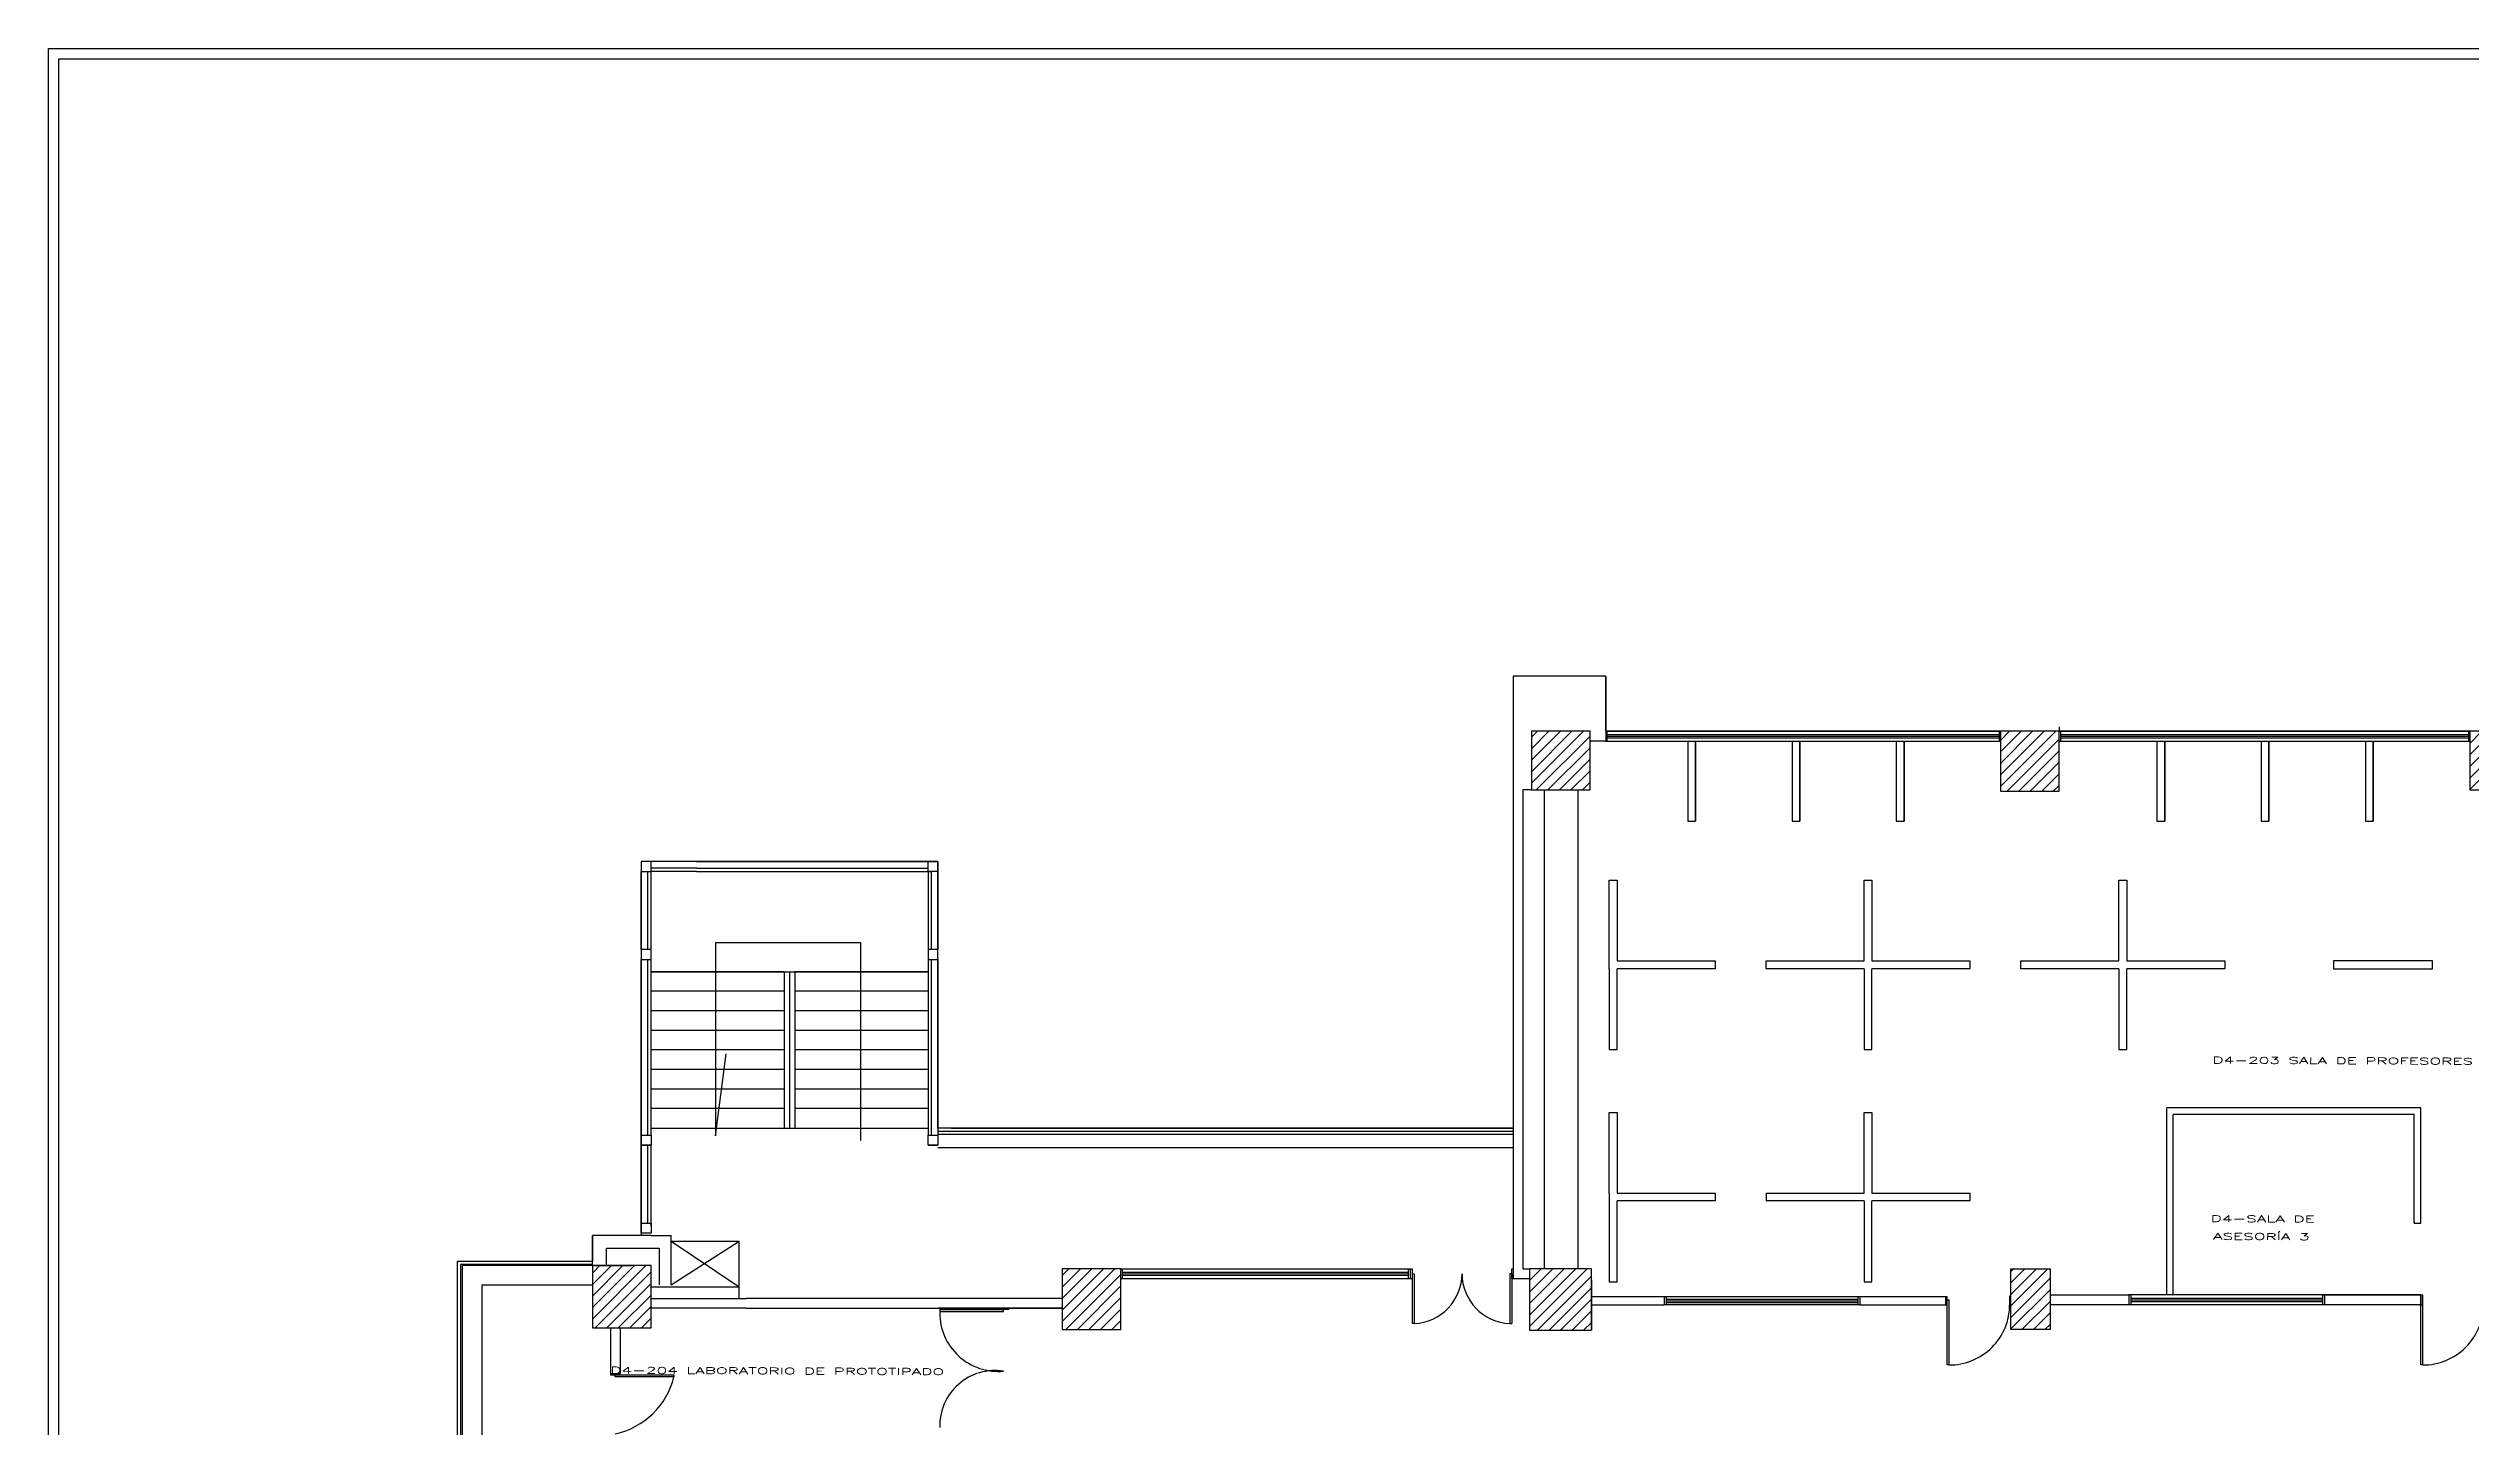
# Model space of a CAD drawing. Header units: metres. Extents: x 6495 to 6855, y 1254 to 1306.
# Drawn here: x 6581.8 to 6618.98, y 1284.35 to 1305.52 of the extents above; entities that cross this region are included whole.
import ezdxf

# ---------------------------------------------------------------- set-up
doc = ezdxf.new("R2010")
doc.units = ezdxf.units.M
doc.linetypes.add('HIDDEN2', pattern=[0.1875, 0.125, -0.0625])
doc.layers.add('0-Grises', color=252, linetype='Continuous')
doc.layers.add('0.Texto_Oficinas', color=7, linetype='Continuous', lineweight=20)
doc.styles.add('ROMANS', font='romans.shx')
pattern_1 = [(45, (6358.58058, 1036.41999), (-0.088388348, 0.088388348), [])]

msp = doc.modelspace()

# ---------------------------------------------------------------- hatches: boundary and pattern name
at = {"layer": '0-Grises'}
h = msp.add_hatch(dxfattribs=at)
h.set_pattern_fill('ANSI31', color=8, style=0)
h.set_pattern_definition(pattern_1)
h.paths.add_polyline_path([(6605.456, 1295.038), (6604.556, 1295.038), (6604.556, 1294.138), (6605.456, 1294.138)])
h = msp.add_hatch(dxfattribs=at)
h.set_pattern_fill('ANSI31', color=8, style=0)
h.set_pattern_definition(pattern_1)
h.paths.add_polyline_path([(6612.656, 1295.038), (6611.756, 1295.038), (6611.756, 1294.888), (6611.756, 1294.118), (6612.656, 1294.118)])
h = msp.add_hatch(dxfattribs=at)
h.set_pattern_fill('ANSI31', color=8, style=0)
h.set_pattern_definition(pattern_1)
h.paths.add_polyline_path([(6619.856, 1295.038), (6618.956, 1295.038), (6618.956, 1294.888), (6618.956, 1294.138), (6619.856, 1294.138)])
h = msp.add_hatch(dxfattribs=at)
h.set_pattern_fill('ANSI31', color=8, style=0)
h.set_pattern_definition(pattern_1)
h.paths.add_polyline_path([(6591.046, 1286.838), (6590.146, 1286.838), (6590.146, 1285.883), (6591.046, 1285.883)])
h = msp.add_hatch(dxfattribs=at)
h.set_pattern_fill('ANSI31', color=8, style=0)
h.set_pattern_definition(pattern_1)
h.paths.add_polyline_path([(6598.256, 1286.788), (6597.356, 1286.788), (6597.356, 1286.638), (6597.356, 1285.858), (6598.256, 1285.858)])
h = msp.add_hatch(dxfattribs=at)
h.set_pattern_fill('ANSI31', color=8, style=0)
h.set_pattern_definition(pattern_1)
h.paths.add_polyline_path([(6605.476, 1286.617), (6605.476, 1286.788), (6604.526, 1286.788), (6604.526, 1285.848), (6605.476, 1285.848)])
h = msp.add_hatch(dxfattribs=at)
h.set_pattern_fill('ANSI31', color=8, style=0)
h.set_pattern_definition(pattern_1)
h.paths.add_polyline_path([(6612.516, 1286.788), (6611.916, 1286.788), (6611.916, 1285.858), (6612.516, 1285.858)])

# ---------------------------------------------------------------- linework, layer by layer
for p, q in [((6605.696, 1295.886), (6604.276, 1295.886)), ((6604.276, 1295.886), (6604.276, 1286.789)), ((6605.696, 1295.878), (6605.696, 1294.888)), ((6605.456, 1295.038), (6604.556, 1295.038)), ((6604.556, 1295.038), (6604.556, 1294.138)), ((6605.456, 1294.138), (6605.456, 1295.038)), ((6605.696, 1294.888), (6605.456, 1294.888)), ((6611.756, 1295.038), (6605.696, 1295.038)), ((6605.696, 1295.038), (6611.756, 1295.038)), ((6605.696, 1294.888), (6611.756, 1294.888)), ((6605.696, 1294.888), (6611.756, 1294.888)), ((6605.716, 1295.038), (6605.716, 1294.888)), ((6605.716, 1294.988), (6611.736, 1294.988)), ((6605.716, 1294.963), (6611.736, 1294.963)), ((6605.716, 1294.938), (6611.736, 1294.938)), ((6606.956, 1294.888), (6606.956, 1293.658)), ((6607.076, 1294.888), (6607.076, 1293.658)), ((6607.076, 1294.888), (6607.076, 1293.658)), ((6607.076, 1294.888), (6607.076, 1293.658)), ((6607.076, 1294.888), (6607.076, 1293.658)), ((6607.076, 1293.658), (6607.076, 1294.888)), ((6608.556, 1294.888), (6608.556, 1293.658)), ((6608.676, 1294.888), (6608.676, 1293.658)), ((6608.676, 1294.888), (6608.676, 1293.658)), ((6608.676, 1294.888), (6608.676, 1293.658)), ((6608.676, 1293.658), (6608.676, 1294.888)), ((6610.156, 1294.888), (6610.156, 1293.658)), ((6610.276, 1294.888), (6610.276, 1293.658)), ((6610.276, 1294.888), (6610.276, 1293.658)), ((6610.276, 1293.658), (6610.276, 1294.888)), ((6611.736, 1295.038), (6611.736, 1294.888)), ((6611.756, 1295.038), (6611.756, 1294.118)), ((6612.656, 1295.038), (6611.756, 1295.038)), ((6612.656, 1295.108), (6612.656, 1295.038)), ((6612.656, 1294.118), (6612.656, 1295.038)), ((6612.656, 1295.038), (6618.956, 1295.038)), ((6618.956, 1295.038), (6612.656, 1295.038)), ((6612.656, 1294.888), (6618.956, 1294.888)), ((6612.656, 1294.888), (6618.956, 1294.888)), ((6612.676, 1295.038), (6612.676, 1294.888)), ((6612.676, 1294.988), (6618.936, 1294.988)), ((6612.676, 1294.963), (6618.936, 1294.963)), ((6612.676, 1294.938), (6618.936, 1294.938)), ((6614.156, 1294.888), (6614.156, 1293.658)), ((6614.276, 1294.888), (6614.276, 1293.658)), ((6614.276, 1294.888), (6614.276, 1293.658)), ((6614.276, 1294.888), (6614.276, 1293.658)), ((6614.276, 1294.888), (6614.276, 1293.658)), ((6614.276, 1293.658), (6614.276, 1294.888)), ((6615.756, 1294.888), (6615.756, 1293.658)), ((6615.876, 1294.888), (6615.876, 1293.658)), ((6615.876, 1294.888), (6615.876, 1293.658)), ((6615.876, 1294.888), (6615.876, 1293.658)), ((6615.876, 1293.658), (6615.876, 1294.888)), ((6617.356, 1294.888), (6617.356, 1293.658)), ((6617.476, 1294.888), (6617.476, 1293.658)), ((6617.476, 1294.888), (6617.476, 1293.658)), ((6617.476, 1293.658), (6617.476, 1294.888)), ((6618.936, 1295.038), (6618.936, 1294.888)), ((6619.856, 1295.038), (6618.956, 1295.038)), ((6618.956, 1295.038), (6618.956, 1294.138)), ((6618.956, 1294.888), (6618.956, 1295.038)), ((6604.426, 1294.138), (6604.426, 1286.789)), ((6604.556, 1294.138), (6604.426, 1294.138)), ((6604.556, 1294.138), (6605.456, 1294.138)), ((6604.756, 1286.788), (6604.756, 1294.138)), ((6605.276, 1286.788), (6605.276, 1294.138)), ((6618.956, 1294.138), (6619.856, 1294.138)), ((6611.756, 1294.118), (6612.656, 1294.118)), ((6606.956, 1293.658), (6607.076, 1293.658)), ((6608.556, 1293.658), (6608.676, 1293.658)), ((6610.156, 1293.658), (6610.276, 1293.658)), ((6614.156, 1293.658), (6614.276, 1293.658)), ((6615.756, 1293.658), (6615.876, 1293.658)), ((6617.356, 1293.658), (6617.476, 1293.658)), ((6590.896, 1293.038), (6590.896, 1292.888)), ((6591.046, 1293.038), (6590.896, 1293.038)), ((6591.745, 1293.038), (6591.046, 1293.038)), ((6591.046, 1292.888), (6591.046, 1293.038)), ((6591.745, 1293.038), (6595.346, 1293.038)), ((6595.296, 1292.888), (6595.296, 1293.038)), ((6595.446, 1293.038), (6595.446, 1292.888)), ((6590.896, 1292.888), (6591.046, 1292.888)), ((6590.896, 1291.688), (6590.896, 1292.888)), ((6590.996, 1291.688), (6590.996, 1292.888)), ((6591.745, 1292.938), (6591.046, 1292.938)), ((6591.745, 1292.888), (6591.046, 1292.888)), ((6591.046, 1291.688), (6591.046, 1292.888)), ((6591.745, 1292.938), (6595.296, 1292.938)), ((6591.745, 1292.888), (6595.346, 1292.888)), ((6595.296, 1292.888), (6595.296, 1291.688)), ((6595.446, 1292.888), (6595.296, 1292.888)), ((6595.346, 1292.888), (6595.346, 1291.688)), ((6595.446, 1292.888), (6595.446, 1291.688)), ((6605.752, 1291.393), (6605.752, 1292.753)), ((6605.752, 1292.753), (6605.872, 1292.753)), ((6605.872, 1292.753), (6605.872, 1291.513)), ((6609.662, 1291.513), (6609.662, 1292.753)), ((6609.662, 1292.753), (6609.782, 1292.753)), ((6609.782, 1292.753), (6609.782, 1291.513)), ((6613.572, 1291.513), (6613.572, 1292.753)), ((6613.572, 1292.753), (6613.692, 1292.753)), ((6613.692, 1292.753), (6613.692, 1291.513)), ((6590.896, 1288.838), (6590.896, 1291.538)), ((6590.996, 1288.838), (6590.996, 1291.538)), ((6591.046, 1288.838), (6591.046, 1291.538)), ((6592.034, 1291.793), (6592.034, 1288.83)), ((6594.263, 1291.793), (6592.034, 1291.793)), ((6594.263, 1288.758), (6594.263, 1291.793)), ((6595.296, 1291.538), (6595.296, 1288.838)), ((6595.346, 1291.538), (6595.346, 1288.838)), ((6595.446, 1291.538), (6595.446, 1288.838)), ((6591.046, 1291.348), (6593.09, 1291.348)), ((6593.09, 1291.348), (6591.046, 1291.348)), ((6593.09, 1291.348), (6593.09, 1288.948)), ((6593.09, 1291.348), (6593.252, 1291.348)), ((6593.171, 1291.348), (6593.171, 1288.948)), ((6595.296, 1291.348), (6593.252, 1291.348)), ((6593.252, 1291.348), (6593.252, 1288.948)), ((6593.252, 1291.348), (6595.296, 1291.348)), ((6605.752, 1291.393), (6605.752, 1290.153)), ((6605.872, 1291.513), (6607.377, 1291.513)), ((6607.377, 1291.393), (6605.872, 1291.393)), ((6605.872, 1290.153), (6605.872, 1291.393)), ((6607.377, 1291.513), (6607.377, 1291.393)), ((6608.157, 1291.513), (6609.662, 1291.513)), ((6608.157, 1291.393), (6608.157, 1291.513)), ((6609.662, 1291.393), (6608.157, 1291.393)), ((6609.662, 1291.393), (6609.662, 1290.153)), ((6609.782, 1291.513), (6611.287, 1291.513)), ((6611.287, 1291.393), (6609.782, 1291.393)), ((6609.782, 1290.153), (6609.782, 1291.393)), ((6611.287, 1291.513), (6611.287, 1291.393)), ((6612.067, 1291.513), (6613.572, 1291.513)), ((6612.067, 1291.393), (6612.067, 1291.513)), ((6613.572, 1291.393), (6612.067, 1291.393)), ((6613.572, 1291.393), (6613.572, 1290.153)), ((6613.692, 1291.513), (6615.197, 1291.513)), ((6615.197, 1291.393), (6613.692, 1291.393)), ((6613.692, 1290.153), (6613.692, 1291.393)), ((6615.197, 1291.513), (6615.197, 1291.393)), ((6618.387, 1291.513), (6616.867, 1291.513)), ((6616.867, 1291.513), (6616.867, 1291.393)), ((6616.867, 1291.393), (6618.387, 1291.393)), ((6618.387, 1291.393), (6618.387, 1291.513)), ((6593.09, 1291.048), (6591.046, 1291.048)), ((6595.296, 1291.048), (6593.252, 1291.048)), ((6593.09, 1290.748), (6591.046, 1290.748)), ((6593.09, 1290.448), (6591.046, 1290.448)), ((6595.296, 1290.748), (6593.252, 1290.748)), ((6595.296, 1290.448), (6593.252, 1290.448)), ((6593.09, 1290.148), (6591.046, 1290.148)), ((6593.09, 1290.148), (6591.046, 1290.148)), ((6592.034, 1288.83), (6592.196, 1290.087)), ((6595.296, 1290.148), (6593.252, 1290.148)), ((6595.296, 1290.148), (6593.252, 1290.148)), ((6605.752, 1290.153), (6605.872, 1290.153)), ((6609.662, 1290.153), (6609.782, 1290.153)), ((6613.572, 1290.153), (6613.692, 1290.153)), ((6593.09, 1289.848), (6591.046, 1289.848)), ((6595.296, 1289.848), (6593.252, 1289.848)), ((6593.09, 1289.548), (6591.046, 1289.548)), ((6595.296, 1289.548), (6593.252, 1289.548)), ((6593.09, 1289.248), (6591.046, 1289.248)), ((6591.046, 1288.948), (6593.09, 1288.948)), ((6593.09, 1288.948), (6593.252, 1288.948)), ((6595.296, 1289.248), (6593.252, 1289.248)), ((6593.252, 1288.948), (6595.296, 1288.948)), ((6595.656, 1288.948), (6604.276, 1288.948)), ((6605.752, 1287.95), (6605.752, 1289.19)), ((6605.752, 1289.19), (6605.872, 1289.19)), ((6605.872, 1289.19), (6605.872, 1287.95)), ((6609.662, 1287.95), (6609.662, 1289.19)), ((6609.662, 1289.19), (6609.782, 1289.19)), ((6609.782, 1289.19), (6609.782, 1287.95)), ((6618.206, 1289.258), (6614.306, 1289.258)), ((6614.306, 1286.388), (6614.306, 1289.258)), ((6614.406, 1286.388), (6614.406, 1289.158)), ((6618.106, 1289.158), (6614.406, 1289.158)), ((6618.106, 1287.488), (6618.106, 1289.158)), ((6618.206, 1287.488), (6618.206, 1289.258)), ((6590.896, 1287.448), (6590.896, 1288.688)), ((6590.996, 1287.488), (6590.996, 1288.688)), ((6591.046, 1287.448), (6591.046, 1288.688)), ((6604.276, 1288.898), (6595.446, 1288.898)), ((6604.276, 1288.848), (6595.446, 1288.848)), ((6595.446, 1288.648), (6604.276, 1288.648)), ((6605.752, 1287.95), (6605.752, 1287.83)), ((6605.752, 1287.83), (6605.752, 1286.59)), ((6605.872, 1287.95), (6607.377, 1287.95)), ((6607.377, 1287.83), (6605.872, 1287.83)), ((6605.872, 1286.59), (6605.872, 1287.83)), ((6607.377, 1287.95), (6607.377, 1287.83)), ((6608.157, 1287.95), (6609.662, 1287.95)), ((6608.157, 1287.95), (6608.157, 1287.83)), ((6609.662, 1287.83), (6608.157, 1287.83)), ((6609.662, 1287.83), (6609.662, 1286.59)), ((6609.782, 1287.95), (6611.287, 1287.95)), ((6611.287, 1287.83), (6609.782, 1287.83)), ((6609.782, 1286.59), (6609.782, 1287.83)), ((6611.287, 1287.95), (6611.287, 1287.83)), ((6618.106, 1287.508), (6618.106, 1287.488)), ((6618.106, 1287.488), (6618.206, 1287.488)), ((6591.046, 1287.298), (6590.146, 1287.298)), ((6590.361, 1286.838), (6590.361, 1287.105)), ((6590.361, 1287.105), (6591.169, 1287.105)), ((6591.046, 1287.298), (6591.356, 1287.298)), ((6591.169, 1287.105), (6591.169, 1286.543)), ((6591.356, 1286.543), (6591.356, 1287.298)), ((6591.356, 1287.243), (6591.356, 1287.28)), ((6591.356, 1287.213), (6592.396, 1287.213)), ((6591.356, 1286.543), (6592.396, 1287.213)), ((6591.356, 1287.213), (6592.396, 1286.513)), ((6592.396, 1286.333), (6592.396, 1287.213)), ((6588.07, 1286.903), (6588.07, 1282.667)), ((6589.07, 1286.903), (6588.07, 1286.903)), ((6588.12, 1286.853), (6588.12, 1282.717)), ((6589.12, 1286.853), (6588.12, 1286.853)), ((6588.146, 1286.838), (6588.146, 1281.738)), ((6590.146, 1286.838), (6588.146, 1286.838)), ((6590.146, 1286.903), (6589.07, 1286.903)), ((6590.146, 1286.853), (6589.12, 1286.853)), ((6591.046, 1286.838), (6590.146, 1286.838)), ((6590.146, 1286.838), (6590.746, 1286.838)), ((6590.146, 1286.838), (6590.146, 1285.883)), ((6591.046, 1285.883), (6591.046, 1286.838)), ((6598.256, 1286.788), (6597.356, 1286.788)), ((6597.356, 1286.788), (6597.356, 1286.638)), ((6597.356, 1286.783), (6597.356, 1285.858)), ((6598.256, 1286.789), (6602.726, 1286.789)), ((6598.256, 1286.789), (6598.276, 1286.789)), ((6598.256, 1285.858), (6598.256, 1286.788)), ((6598.276, 1286.789), (6598.276, 1286.639)), ((6598.276, 1286.739), (6602.666, 1286.738)), ((6598.276, 1286.714), (6602.666, 1286.713)), ((6598.276, 1286.689), (6602.666, 1286.688)), ((6602.666, 1286.789), (6602.666, 1286.639)), ((6602.696, 1286.789), (6602.696, 1286.639)), ((6602.726, 1286.789), (6602.726, 1286.639)), ((6602.726, 1286.714), (6602.756, 1286.714)), ((6602.726, 1286.714), (6602.726, 1285.949)), ((6602.756, 1286.714), (6602.756, 1285.949)), ((6604.226, 1286.714), (6604.226, 1285.949)), ((6604.256, 1286.714), (6604.226, 1286.714)), ((6604.256, 1286.639), (6604.256, 1286.788)), ((6604.256, 1286.788), (6604.276, 1286.788)), ((6604.256, 1286.714), (6604.256, 1285.949)), ((6604.276, 1286.789), (6604.276, 1286.639)), ((6604.426, 1286.789), (6604.526, 1286.789)), ((6605.476, 1286.788), (6604.526, 1286.788)), ((6604.526, 1286.788), (6604.526, 1285.848)), ((6605.476, 1285.848), (6605.476, 1286.788)), ((6611.916, 1286.788), (6612.336, 1286.788)), ((6611.916, 1285.888), (6611.916, 1286.788)), ((6611.916, 1286.788), (6612.516, 1286.788)), ((6611.916, 1285.858), (6611.916, 1286.788)), ((6612.516, 1286.788), (6612.516, 1285.858)), ((6612.516, 1286.788), (6612.516, 1285.858)), ((6588.446, 1286.538), (6588.446, 1282.038)), ((6590.146, 1286.538), (6588.446, 1286.538)), ((6591.046, 1286.513), (6592.396, 1286.513)), ((6591.046, 1286.333), (6591.456, 1286.333)), ((6591.046, 1286.333), (6591.556, 1286.333)), ((6591.556, 1286.333), (6592.077, 1286.333)), ((6592.077, 1286.333), (6592.506, 1286.333)), ((6595.456, 1286.333), (6592.506, 1286.333)), ((6597.356, 1286.333), (6595.456, 1286.333)), ((6597.356, 1286.333), (6595.456, 1286.333)), ((6598.256, 1286.639), (6602.726, 1286.639)), ((6604.256, 1286.639), (6604.276, 1286.639)), ((6604.276, 1286.639), (6604.526, 1286.639)), ((6605.476, 1286.617), (6605.476, 1285.848)), ((6606.596, 1286.358), (6605.476, 1286.358)), ((6605.752, 1286.59), (6605.872, 1286.59)), ((6609.596, 1286.358), (6606.596, 1286.358)), ((6606.596, 1286.358), (6606.596, 1286.238)), ((6606.626, 1286.358), (6606.626, 1286.238)), ((6606.626, 1286.323), (6609.566, 1286.323)), ((6609.566, 1286.358), (6609.566, 1286.238)), ((6610.916, 1286.358), (6609.596, 1286.358)), ((6609.596, 1286.358), (6609.596, 1286.238)), ((6609.596, 1286.358), (6609.596, 1286.238)), ((6609.662, 1286.59), (6609.782, 1286.59)), ((6610.936, 1286.358), (6610.916, 1286.358)), ((6610.916, 1286.358), (6610.916, 1286.238)), ((6610.916, 1286.238), (6610.916, 1286.358)), ((6610.916, 1286.358), (6610.916, 1286.24)), ((6610.916, 1286.238), (6610.916, 1286.358)), ((6610.936, 1286.238), (6610.936, 1286.358)), ((6610.936, 1285.313), (6610.936, 1286.313)), ((6610.936, 1286.313), (6610.966, 1286.313)), ((6610.966, 1285.313), (6610.966, 1286.313)), ((6611.896, 1286.368), (6611.896, 1286.238)), ((6611.916, 1286.368), (6611.896, 1286.368)), ((6611.916, 1286.238), (6611.916, 1286.388)), ((6612.516, 1286.388), (6613.726, 1286.388)), ((6612.516, 1286.388), (6613.706, 1286.388)), ((6616.726, 1286.388), (6613.726, 1286.388)), ((6613.726, 1286.388), (6613.726, 1286.238)), ((6613.756, 1286.388), (6613.756, 1286.238)), ((6613.756, 1286.338), (6616.696, 1286.338)), ((6613.756, 1286.313), (6616.696, 1286.313)), ((6618.206, 1286.388), (6614.306, 1286.388)), ((6616.686, 1286.388), (6618.206, 1286.388)), ((6616.696, 1286.388), (6616.696, 1286.238)), ((6616.726, 1286.388), (6616.726, 1286.238)), ((6616.726, 1286.388), (6616.726, 1286.238)), ((6618.186, 1286.388), (6618.206, 1286.388)), ((6618.206, 1286.388), (6618.186, 1286.388)), ((6618.206, 1286.388), (6618.206, 1286.238)), ((6618.206, 1286.388), (6618.206, 1286.238)), ((6618.206, 1286.238), (6618.206, 1286.388)), ((6618.206, 1286.388), (6618.236, 1286.388)), ((6618.206, 1285.313), (6618.206, 1286.313)), ((6618.236, 1285.313), (6618.236, 1286.388)), ((6591.556, 1286.183), (6591.046, 1286.183)), ((6592.077, 1286.183), (6591.556, 1286.183)), ((6592.506, 1286.183), (6592.077, 1286.183)), ((6592.506, 1286.183), (6595.456, 1286.183)), ((6595.456, 1286.183), (6597.356, 1286.183)), ((6597.356, 1286.183), (6595.456, 1286.183)), ((6595.476, 1286.163), (6595.476, 1286.133)), ((6596.456, 1286.163), (6595.476, 1286.163)), ((6595.476, 1286.133), (6596.456, 1286.133)), ((6596.456, 1286.133), (6595.476, 1286.133)), ((6596.531, 1286.183), (6596.381, 1286.183)), ((6596.456, 1286.133), (6596.456, 1286.163)), ((6602.756, 1285.949), (6602.726, 1285.949)), ((6604.226, 1285.949), (6604.256, 1285.949)), ((6605.476, 1286.238), (6606.596, 1286.238)), ((6605.476, 1286.238), (6606.556, 1286.238)), ((6609.596, 1286.238), (6606.596, 1286.238)), ((6606.626, 1286.298), (6609.566, 1286.298)), ((6606.626, 1286.273), (6609.566, 1286.273)), ((6609.596, 1286.238), (6610.916, 1286.238)), ((6610.916, 1286.238), (6610.936, 1286.238)), ((6611.896, 1286.238), (6611.916, 1286.238)), ((6613.726, 1286.238), (6612.516, 1286.238)), ((6616.726, 1286.238), (6613.726, 1286.238)), ((6613.756, 1286.288), (6616.696, 1286.288)), ((6618.206, 1286.238), (6616.686, 1286.238)), ((6618.206, 1286.238), (6618.186, 1286.238)), ((6618.186, 1286.238), (6618.206, 1286.238)), ((6618.206, 1286.238), (6618.236, 1286.238)), ((6590.146, 1285.883), (6591.046, 1285.883)), ((6590.421, 1285.883), (6590.421, 1285.183)), ((6590.571, 1285.883), (6590.571, 1285.183)), ((6597.356, 1285.858), (6598.256, 1285.858)), ((6604.526, 1285.848), (6605.476, 1285.848)), ((6612.516, 1285.858), (6611.916, 1285.858)), ((6610.966, 1285.313), (6610.936, 1285.313)), ((6618.236, 1285.313), (6618.206, 1285.313)), ((6590.421, 1285.183), (6590.571, 1285.183))]:
    msp.add_line(p, q, dxfattribs=at)
at = {"layer": '0-Grises', "linetype": 'ByBlock'}
for p, q in [((6595.296, 1293.038), (6595.446, 1293.038)), ((6591.046, 1291.688), (6590.896, 1291.688)), ((6590.896, 1291.688), (6590.896, 1291.538)), ((6590.896, 1291.538), (6591.046, 1291.538)), ((6590.896, 1291.538), (6591.046, 1291.538)), ((6591.046, 1291.538), (6591.046, 1291.688)), ((6595.446, 1291.688), (6595.296, 1291.688)), ((6595.296, 1291.688), (6595.296, 1291.538)), ((6595.296, 1291.538), (6595.446, 1291.538)), ((6595.296, 1291.538), (6595.446, 1291.538)), ((6595.446, 1291.538), (6595.446, 1291.688)), ((6590.896, 1288.688), (6590.896, 1288.838)), ((6590.896, 1288.838), (6591.046, 1288.838)), ((6591.046, 1288.688), (6590.896, 1288.688)), ((6590.896, 1288.688), (6591.046, 1288.688)), ((6591.046, 1288.838), (6591.046, 1288.688)), ((6595.296, 1288.688), (6595.296, 1288.838)), ((6595.296, 1288.838), (6595.446, 1288.838)), ((6595.446, 1288.688), (6595.296, 1288.688)), ((6595.296, 1288.688), (6595.446, 1288.688)), ((6595.446, 1288.838), (6595.446, 1288.688)), ((6590.896, 1287.488), (6591.046, 1287.488)), ((6590.896, 1287.338), (6590.896, 1287.488)), ((6591.046, 1287.488), (6591.046, 1287.338)), ((6591.046, 1287.338), (6590.896, 1287.338)), ((6590.421, 1285.183), (6590.421, 1285.163)), ((6590.421, 1285.163), (6590.571, 1285.163)), ((6590.496, 1285.163), (6591.396, 1285.163)), ((6590.496, 1285.133), (6590.496, 1285.163)), ((6591.396, 1285.133), (6590.496, 1285.133)), ((6590.571, 1285.163), (6590.571, 1285.183)), ((6591.396, 1285.163), (6591.396, 1285.133)), ((6591.396, 1285.133), (6591.396, 1285.163))]:
    msp.add_line(p, q, dxfattribs=at)
at = {"layer": '0-Grises', "color": 2, "linetype": 'ByBlock'}
for p, q in [((6595.656, 1288.948), (6595.506, 1288.948)), ((6595.656, 1288.948), (6595.506, 1288.948)), ((6590.146, 1286.838), (6590.146, 1287.298))]:
    msp.add_line(p, q, dxfattribs=at)
at = {"layer": '0-Grises', "color": 1}
msp.add_line((6591.046, 1286.258), (6591.046, 1286.408), dxfattribs=at)
at = {"layer": '0-Grises', "color": 2}
for p, q in [((6610.916, 1286.238), (6610.916, 1286.358)), ((6610.916, 1286.358), (6610.916, 1286.238))]:
    msp.add_line(p, q, dxfattribs=at)
at = {"layer": '0-Grises', "linetype": 'HIDDEN2'}
for p, q in [((6596.381, 1286.163), (6596.381, 1286.183)), ((6596.531, 1286.163), (6596.381, 1286.163)), ((6596.531, 1286.183), (6596.531, 1286.163))]:
    msp.add_line(p, q, dxfattribs=at)
at = {"layer": '0-Grises'}
for points in [[(6581.797, 1305.516), (6656.297, 1305.516), (6656.297, 1254.298), (6581.797, 1254.298)], [(6581.957, 1305.356), (6649.618, 1305.356), (6649.618, 1254.458), (6581.957, 1254.458)]]:
    msp.add_lwpolyline(points, close=True, dxfattribs=at)
for points in [[(6625.916, 1295.038), (6605.696, 1295.038), (6605.696, 1295.886), (6604.276, 1295.886), (6604.276, 1288.948), (6595.446, 1288.948), (6595.446, 1293.038)], [(6595.446, 1293.038), (6590.896, 1293.038), (6590.896, 1287.298), (6590.146, 1287.298), (6590.146, 1286.903), (6588.07, 1286.903), (6588.07, 1281.667)]]:
    msp.add_lwpolyline(points, dxfattribs=at)
for points in [[(6610.966, 1285.313, 0.415842), (6611.896, 1286.238, 0.713443)], [(6618.236, 1285.313, 0.415842), (6619.166, 1286.238, 0.713443)]]:
    msp.add_lwpolyline(points, format="xyb", dxfattribs=at)
for centre, radius, start, end in [((6602.726, 1286.714), 0.765, 272.2475, 0), ((6604.256, 1286.714), 0.765, 180, 267.7525), ((6596.373, 1286.111), 0.897, 179.582, 275.2972), ((6596.323, 1284.381), 0.847, 81.0026, 181.9271)]:
    msp.add_arc(centre, radius, start, end, dxfattribs=at)
at = {"layer": '0-Grises', "linetype": 'ByBlock'}
msp.add_arc((6590.253, 1285.408), 1.176, 281.928, 346.4582, dxfattribs=at)

# ---------------------------------------------------------------- texts
at = {"layer": '0.Texto_Oficinas', "style": 'ROMANS', "width": 1.9}
for s, p in [('D4-203 SALA DE PROFESORES ', (6615.009, 1289.941)), ('D4-SALA DE ', (6614.981, 1287.509)), ('ASESORÍA 3 ', (6615.017, 1287.237)), ('D4-204 LABORATORIO DE PROTOTIPADO ', (6590.421, 1285.183))]:
    msp.add_text(s, height=0.1, rotation=359.7353, dxfattribs=at).set_placement(p)

doc.saveas('drawing.dxf')
